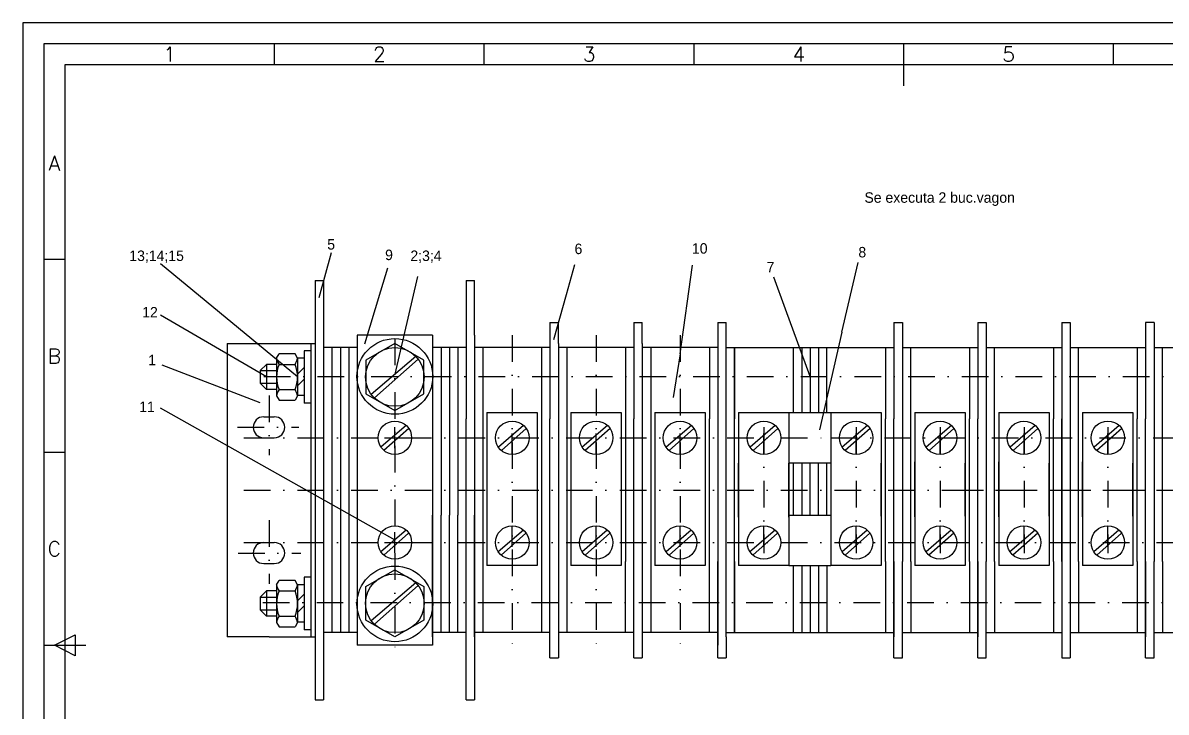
# Model space of a CAD drawing. Header units: millimetres. Extents: x 60 to 480, y 9 to 306.
# Drawn here: x 59.7 to 332.2, y 141.7 to 306.2 of the extents above; entities that cross this region are included whole.
import ezdxf
from ezdxf.enums import TextEntityAlignment as Align

# ---------------------------------------------------------------- set-up
doc = ezdxf.new("R2010")
doc.units = ezdxf.units.MM
doc.linetypes.add('DASHDOT2', pattern=[12.7, 6.35, -3.175, 0, -3.175])
doc.styles.add('ISO', font='SIMPLEX.SHX')
doc.styles.add('ISOCP', font='SIMPLEX.SHX')

# ---------------------------------------------------------------- blocks, each defined once
blk = doc.blocks.new('a3')
at = {"color": 70}
for p, q in [((-360, 287), (-360, 292)), ((-310, 287), (-310, 292)), ((-260, 287), (-260, 292)), ((-210, 282), (-210, 292)), ((-160, 287), (-160, 292)), ((-410, 240.5), (-415, 240.5)), ((-410, 194.5), (-415, 194.5)), ((-412.5, 148.5), (-407.5, 151)), ((-407.5, 151), (-407.5, 146)), ((-415, 148.5), (-405, 148.5)), ((-407.5, 146), (-412.5, 148.5))]:
    blk.add_line(p, q, dxfattribs=at)
at = {"color": 240}
for points in [[(0, 297), (-420, 297), (-420, 0), (0, 0)], [(-5, 292), (-415, 292), (-415, 5), (-5, 5)]]:
    blk.add_lwpolyline(points, close=True, dxfattribs=at)
at = {"color": 70}
blk.add_lwpolyline([(-10, 287), (-410, 287), (-410, 10), (-10, 10)], close=True, dxfattribs=at)
at = {"color": 50}
for s, style, p in [('1', 'ISOCP', (-385, 289.5)), ('2', 'ISO', (-335, 289.5)), ('3', 'ISO', (-285, 289.5)), ('4', 'ISO', (-235, 289.5)), ('5', 'ISO', (-185, 289.5)), ('A', 'ISO', (-412.5, 263.5)), ('B', 'ISO', (-412.5, 217.5)), ('C', 'ISO', (-412.5, 171.5))]:
    blk.add_text(s, height=3.5, dxfattribs=dict(at, style=style)).set_placement(p, align=Align.MIDDLE)

msp = doc.modelspace()

# ---------------------------------------------------------------- linework, layer by layer
at = {"color": 1}
for p, q in [((130.32, 240.65), (133.31, 251.4)), ((125.18, 221.7), (92.54, 248.67)), ((189.3, 241.4), (191.29, 248.57)), ((216.36, 227.24), (219.33, 248.41)), ((254.95, 232.37), (258.8, 249.02)), ((145.05, 242.25), (146.73, 247.76)), ((153.75, 245.65), (148.38, 222.36)), ((241.5, 237.88), (238.71, 245.55)), ((141.19, 229.62), (145.05, 242.25)), ((186.31, 230.65), (189.3, 241.4)), ((247.36, 221.83), (241.5, 237.88)), ((117.8, 221.71), (92.54, 236.42)), ((254.95, 232.37), (249.58, 209.07)), ((216.36, 227.24), (214.75, 216.77)), ((116.3, 215.57), (92.87, 224.5)), ((92.46, 214.32), (148.38, 182.87))]:
    msp.add_line(p, q, dxfattribs=at)
at = {"color": 2}
for p, q in [((129.38, 244.7), (129.38, 144.7)), ((129.38, 244.7), (131.38, 244.7)), ((131.38, 244.7), (131.38, 144.7)), ((165.38, 244.7), (165.38, 211.7)), ((165.38, 244.7), (167.38, 244.7)), ((167.38, 231.7), (167.38, 244.7)), ((185.36, 234.7), (185.36, 211.7)), ((185.36, 234.7), (187.36, 234.7)), ((187.36, 229.7), (187.36, 234.7)), ((205.36, 234.7), (205.36, 211.7)), ((205.36, 234.7), (207.36, 234.7)), ((207.36, 229.7), (207.36, 234.7)), ((225.36, 234.7), (225.36, 211.7)), ((225.36, 234.7), (227.36, 234.7)), ((227.36, 229.7), (227.36, 234.7)), ((267.36, 234.7), (267.36, 211.7)), ((267.36, 234.7), (269.36, 234.7)), ((269.36, 234.7), (269.36, 211.7)), ((287.36, 234.7), (287.36, 211.7)), ((287.36, 234.7), (289.36, 234.7)), ((289.36, 234.7), (289.36, 211.7)), ((307.36, 234.7), (307.36, 154.7)), ((307.36, 234.7), (309.36, 234.7)), ((309.36, 234.7), (309.36, 154.7)), ((327.36, 234.68), (327.36, 211.7)), ((329.36, 234.68), (327.36, 234.68)), ((329.36, 234.68), (329.36, 211.7)), ((139.38, 231.7), (139.38, 200.7)), ((157.38, 231.7), (139.38, 231.7)), ((157.38, 231.7), (157.38, 157.7)), ((167.38, 231.7), (167.38, 157.7)), ((269.36, 231.7), (269.36, 211.7)), ((289.36, 231.7), (289.36, 211.7)), ((329.36, 231.7), (329.36, 211.7)), ((108.38, 229.7), (108.38, 159.7)), ((108.38, 229.7), (129.38, 229.7)), ((128.38, 229.7), (128.38, 159.7)), ((129.38, 229.7), (129.38, 159.7)), ((139.38, 229.7), (139.38, 159.7)), ((157.38, 229.7), (157.38, 200.7)), ((167.38, 229.7), (167.38, 200.7)), ((185.36, 229.7), (185.36, 211.7)), ((187.36, 229.7), (187.36, 211.7)), ((205.36, 229.7), (205.36, 211.7)), ((207.36, 229.7), (207.36, 157.7)), ((225.36, 229.7), (225.36, 157.7)), ((227.36, 211.7), (227.36, 229.7)), ((267.36, 229.7), (267.36, 211.7)), ((287.36, 229.7), (287.36, 211.7)), ((307.36, 229.7), (307.36, 211.7)), ((327.36, 229.7), (327.36, 211.7)), ((120.18, 226.2), (120.77, 227.22)), ((124.58, 227.22), (120.77, 227.22)), ((125.18, 226.2), (124.58, 227.22)), ((126.78, 227.97), (126.78, 215.47)), ((128.38, 227.97), (126.78, 227.97)), ((128.38, 227.97), (128.38, 215.47)), ((133.38, 228.7), (131.38, 228.7)), ((133.38, 228.7), (133.38, 160.7)), ((135.38, 228.7), (133.38, 228.7)), ((135.38, 228.7), (135.38, 160.7)), ((137.38, 228.7), (135.38, 228.7)), ((137.38, 228.7), (137.38, 160.7)), ((139.38, 228.7), (137.38, 228.7)), ((153.35, 226.62), (142.75, 217.53)), ((165.38, 228.7), (157.38, 228.7)), ((159.38, 228.7), (159.38, 200.7)), ((161.38, 228.7), (161.38, 200.7)), ((163.38, 228.7), (163.38, 211.7)), ((163.38, 228.7), (163.38, 200.7)), ((185.36, 228.7), (167.38, 228.7)), ((169.38, 228.7), (169.38, 160.7)), ((183.36, 228.7), (183.36, 160.7)), ((205.36, 228.7), (187.38, 228.7)), ((189.36, 228.7), (189.36, 160.7)), ((203.36, 228.7), (203.36, 211.7)), ((203.36, 228.7), (203.36, 211.7)), ((225.36, 228.7), (207.36, 228.7)), ((209.36, 228.7), (209.36, 160.7)), ((223.36, 228.7), (223.36, 211.7)), ((227.36, 228.7), (249.36, 228.7)), ((229.36, 211.7), (229.36, 228.7)), ((229.36, 228.7), (229.36, 211.7)), ((243.36, 228.7), (243.36, 213.2)), ((245.36, 228.7), (245.36, 213.2)), ((247.36, 228.7), (247.36, 213.2)), ((249.36, 228.7), (249.36, 213.2)), ((249.36, 228.7), (267.36, 228.7)), ((251.36, 213.2), (251.36, 228.7)), ((265.36, 228.7), (265.36, 211.7)), ((269.36, 228.7), (287.36, 228.7)), ((271.36, 211.7), (271.36, 228.7)), ((285.36, 228.7), (285.36, 211.7)), ((289.36, 228.7), (307.36, 228.7)), ((291.36, 211.7), (291.36, 228.7)), ((305.36, 228.7), (305.36, 211.7)), ((309.36, 228.7), (327.36, 228.7)), ((311.36, 211.7), (311.36, 228.7)), ((325.36, 228.7), (325.36, 211.7)), ((329.36, 228.7), (347.36, 228.7)), ((331.36, 211.7), (331.36, 228.7)), ((117.8, 224.71), (116.3, 223.21)), ((117.8, 224.71), (117.8, 218.71)), ((120.17, 224.71), (117.8, 224.71)), ((120.18, 226.2), (120.18, 217.21)), ((120.77, 224.7), (124.58, 224.7)), ((125.18, 226.2), (125.18, 217.21)), ((125.18, 226.16), (125.18, 217.28)), ((126.78, 226.16), (125.18, 226.16)), ((125.18, 222.39), (126.78, 223.99)), ((126.78, 226.16), (126.78, 217.28)), ((153.93, 225.96), (143.49, 216.69)), ((116.3, 223.21), (116.3, 220.21)), ((116.3, 223.21), (120.17, 223.21)), ((125.18, 219.56), (126.78, 221.16)), ((116.3, 220.21), (120.18, 220.21)), ((117.8, 218.71), (116.3, 220.21)), ((120.18, 218.71), (117.8, 218.71)), ((120.77, 218.7), (124.58, 218.7)), ((120.18, 217.21), (120.77, 216.18)), ((120.77, 216.18), (124.58, 216.18)), ((125.18, 217.21), (124.58, 216.18)), ((126.78, 217.28), (125.18, 217.28)), ((128.38, 215.47), (126.78, 215.47)), ((170.32, 213.2), (182.33, 213.2)), ((170.33, 213.2), (170.33, 176.7)), ((182.33, 213.2), (182.33, 176.7)), ((190.32, 213.2), (202.33, 213.2)), ((190.33, 213.2), (190.33, 176.7)), ((202.33, 213.2), (202.33, 176.7)), ((210.32, 213.2), (222.33, 213.2)), ((210.33, 213.2), (210.33, 176.7)), ((222.33, 213.2), (222.33, 176.7)), ((230.32, 213.2), (230.32, 176.7)), ((230.32, 213.2), (264.32, 213.2)), ((242.32, 213.2), (242.32, 176.7)), ((252.32, 213.2), (252.32, 176.7)), ((264.32, 213.2), (264.32, 176.7)), ((272.32, 213.2), (272.32, 176.7)), ((272.32, 213.2), (284.33, 213.2)), ((284.32, 213.2), (284.32, 176.7)), ((292.32, 213.2), (292.32, 176.7)), ((292.32, 213.2), (304.33, 213.2)), ((304.32, 213.2), (304.32, 176.7)), ((312.32, 213.2), (312.32, 176.7)), ((312.32, 213.2), (324.32, 213.2)), ((324.32, 213.2), (324.32, 176.7)), ((117.12, 212.2), (119.63, 212.2)), ((151.07, 210.13), (145.08, 205)), ((165.38, 177.7), (165.38, 211.7)), ((179.06, 210.13), (173.06, 204.99)), ((185.36, 177.7), (185.36, 211.7)), ((187.36, 211.7), (187.36, 188.7)), ((199.06, 210.13), (193.06, 204.99)), ((203.36, 211.7), (203.36, 177.7)), ((205.36, 177.7), (205.36, 211.7)), ((219.06, 210.13), (213.06, 204.99)), ((223.36, 177.7), (223.36, 211.7)), ((227.36, 159.7), (227.36, 211.7)), ((229.36, 177.7), (229.36, 211.7)), ((239.06, 210.13), (233.06, 204.99)), ((261.04, 210.13), (255.05, 204.99)), ((265.36, 177.7), (265.36, 211.7)), ((267.36, 177.7), (267.36, 211.7)), ((269.36, 211.7), (269.36, 177.7)), ((271.36, 177.7), (271.36, 211.7)), ((281.04, 210.13), (275.05, 204.99)), ((285.36, 177.7), (285.36, 211.7)), ((287.36, 177.7), (287.36, 211.7)), ((289.36, 211.7), (289.36, 177.7)), ((291.36, 177.7), (291.36, 211.7)), ((301.04, 210.13), (295.05, 204.99)), ((305.36, 177.7), (305.36, 211.7)), ((307.36, 177.7), (307.36, 211.7)), ((311.36, 177.7), (311.36, 211.7)), ((321.04, 210.13), (315.05, 204.99)), ((325.36, 177.7), (325.36, 211.7)), ((327.36, 177.7), (327.36, 211.7)), ((329.36, 211.7), (329.36, 177.7)), ((331.36, 177.7), (331.36, 211.7)), ((117.12, 207.2), (119.63, 207.2)), ((151.68, 209.43), (145.78, 204.19)), ((145.88, 207.19), (150.88, 207.19)), ((148.38, 204.69), (148.38, 209.69)), ((179.67, 209.43), (173.77, 204.18)), ((199.67, 209.43), (193.77, 204.18)), ((219.67, 209.43), (213.77, 204.18)), ((239.67, 209.43), (233.77, 204.18)), ((261.65, 209.43), (255.75, 204.18)), ((281.65, 209.43), (275.75, 204.18)), ((301.65, 209.43), (295.75, 204.18)), ((321.65, 209.43), (315.75, 204.18)), ((139.38, 200.7), (139.38, 188.7)), ((157.38, 200.7), (157.38, 188.7)), ((159.38, 200.7), (159.38, 188.7)), ((161.38, 200.7), (161.38, 188.7)), ((163.38, 200.7), (163.38, 188.7)), ((167.38, 200.7), (167.38, 188.7)), ((227.36, 188.7), (227.36, 200.7)), ((230.32, 188.27), (230.32, 201.17)), ((242.32, 201.2), (252.32, 201.2)), ((242.32, 188.27), (242.32, 201.17)), ((243.36, 201.2), (243.36, 188.7)), ((245.36, 201.2), (245.36, 188.7)), ((245.36, 200.7), (245.36, 188.7)), ((247.36, 188.7), (247.36, 201.2)), ((249.32, 201.2), (249.32, 188.7)), ((251.32, 188.7), (251.32, 201.2)), ((264.32, 188.52), (264.32, 201.11)), ((272.32, 188.34), (272.32, 201.47)), ((284.32, 188.52), (284.32, 201.11)), ((292.32, 188.34), (292.32, 201.47)), ((304.32, 188.52), (304.32, 201.11)), ((312.32, 188.34), (312.32, 201.47)), ((324.32, 188.52), (324.32, 201.11)), ((139.38, 188.7), (139.38, 157.7)), ((157.38, 159.7), (157.38, 188.7)), ((159.38, 160.7), (159.38, 188.7)), ((161.38, 160.7), (161.38, 188.7)), ((163.38, 160.7), (163.38, 188.7)), ((167.38, 159.7), (167.38, 188.7)), ((187.36, 188.7), (187.36, 157.7)), ((242.32, 188.7), (252.32, 188.7)), ((151.04, 185.15), (145.04, 180.01)), ((151.65, 184.45), (145.75, 179.21)), ((148.38, 179.71), (148.38, 184.71)), ((179.02, 185.14), (173.03, 180)), ((179.63, 184.44), (173.73, 179.2)), ((199.02, 185.14), (193.03, 180)), ((199.63, 184.44), (193.73, 179.2)), ((219.02, 185.14), (213.03, 180)), ((219.63, 184.44), (213.73, 179.2)), ((239.02, 185.14), (233.03, 180)), ((239.63, 184.44), (233.73, 179.2)), ((261, 185.14), (255.01, 180)), ((261.62, 184.44), (255.71, 179.2)), ((281, 185.14), (275.01, 180)), ((281.62, 184.44), (275.71, 179.2)), ((301, 185.14), (295.01, 180)), ((301.62, 184.44), (295.71, 179.2)), ((321, 185.14), (315.01, 180)), ((321.62, 184.44), (315.71, 179.2)), ((117.12, 182.2), (119.63, 182.2)), ((145.88, 182.21), (150.88, 182.21)), ((117.12, 177.2), (119.63, 177.2)), ((165.38, 144.7), (165.38, 177.7)), ((185.36, 159.7), (185.36, 177.7)), ((185.36, 154.7), (185.36, 177.7)), ((203.36, 160.7), (203.36, 177.7)), ((205.36, 159.7), (205.36, 177.7)), ((205.36, 154.7), (205.36, 177.7)), ((223.36, 160.7), (223.36, 177.7)), ((225.36, 154.7), (225.36, 177.7)), ((229.36, 177.7), (229.36, 160.7)), ((229.36, 160.7), (229.36, 177.7)), ((265.36, 177.7), (265.36, 160.7)), ((265.36, 177.7), (265.36, 177.7)), ((267.36, 154.7), (267.36, 177.7)), ((267.36, 177.7), (267.36, 159.7)), ((269.36, 154.7), (269.36, 177.7)), ((271.36, 177.7), (271.36, 160.7)), ((285.36, 177.7), (285.36, 160.7)), ((287.36, 154.7), (287.36, 177.7)), ((287.36, 177.7), (287.36, 159.7)), ((289.36, 154.7), (289.36, 177.7)), ((291.36, 177.7), (291.36, 160.7)), ((305.36, 177.7), (305.36, 160.7)), ((307.36, 177.7), (307.36, 159.7)), ((311.36, 177.7), (311.36, 160.7)), ((325.36, 177.7), (325.36, 160.7)), ((327.36, 154.7), (327.36, 177.7)), ((327.36, 177.7), (327.36, 159.7)), ((329.36, 154.7), (329.36, 177.7)), ((331.36, 177.7), (331.36, 160.7)), ((182.33, 176.7), (170.33, 176.7)), ((202.33, 176.7), (190.33, 176.7)), ((222.33, 176.7), (210.33, 176.7)), ((242.32, 176.7), (230.32, 176.7)), ((242.32, 176.7), (252.32, 176.7)), ((243.36, 176.7), (243.36, 160.7)), ((245.36, 176.7), (245.36, 160.7)), ((247.36, 176.7), (247.36, 160.7)), ((249.36, 176.7), (249.36, 160.7)), ((251.36, 176.7), (251.36, 160.7)), ((264.32, 176.7), (252.32, 176.7)), ((284.32, 176.7), (272.32, 176.7)), ((304.32, 176.7), (292.32, 176.7)), ((324.32, 176.7), (312.32, 176.7)), ((120.18, 172.13), (120.77, 173.16)), ((120.18, 172.13), (120.18, 163.14)), ((124.58, 173.16), (120.77, 173.16)), ((125.18, 172.13), (124.58, 173.16)), ((125.18, 172.13), (125.18, 163.14)), ((125.18, 172.09), (125.18, 163.21)), ((126.78, 172.09), (125.18, 172.09)), ((126.78, 173.9), (126.78, 161.4)), ((128.38, 173.9), (126.78, 173.9)), ((126.78, 172.09), (126.78, 163.21)), ((153.35, 172.62), (142.75, 163.53)), ((153.93, 171.96), (143.49, 162.69)), ((117.8, 170.64), (116.3, 169.14)), ((116.3, 169.14), (120.17, 169.14)), ((116.3, 169.14), (116.3, 166.14)), ((117.8, 170.64), (117.8, 164.64)), ((120.17, 170.64), (117.8, 170.64)), ((120.77, 170.64), (124.58, 170.64)), ((125.18, 168.32), (126.78, 169.92)), ((125.18, 165.49), (126.78, 167.09)), ((117.8, 164.64), (116.3, 166.14)), ((116.3, 166.14), (120.18, 166.14)), ((120.18, 164.64), (117.8, 164.64)), ((120.77, 164.64), (124.58, 164.64)), ((120.18, 163.14), (120.77, 162.12)), ((120.77, 162.12), (124.58, 162.12)), ((125.18, 163.14), (124.58, 162.12)), ((126.78, 163.21), (125.18, 163.21)), ((128.38, 161.4), (126.78, 161.4)), ((118.38, 159.7), (108.38, 159.7)), ((118.38, 159.7), (129.38, 159.7)), ((133.38, 160.7), (131.38, 160.7)), ((135.38, 160.7), (133.38, 160.7)), ((137.38, 160.7), (135.38, 160.7)), ((139.38, 160.7), (137.38, 160.7)), ((159.38, 160.7), (157.38, 160.7)), ((161.38, 160.7), (159.38, 160.7)), ((163.38, 160.7), (161.38, 160.7)), ((165.38, 160.7), (163.38, 160.7)), ((185.36, 160.7), (167.38, 160.7)), ((205.36, 160.7), (187.38, 160.7)), ((225.36, 160.7), (207.36, 160.7)), ((227.36, 160.7), (249.36, 160.7)), ((227.36, 159.7), (227.36, 154.7)), ((249.36, 160.7), (267.36, 160.7)), ((269.36, 160.7), (287.36, 160.7)), ((289.36, 160.7), (307.36, 160.7)), ((309.36, 160.7), (327.36, 160.7)), ((329.36, 160.7), (347.36, 160.7)), ((157.38, 157.7), (139.38, 157.7)), ((167.38, 157.7), (167.38, 144.7)), ((187.36, 157.7), (187.36, 154.7)), ((207.36, 157.7), (207.36, 154.7)), ((185.36, 154.7), (187.36, 154.7)), ((205.36, 154.7), (207.36, 154.7)), ((225.36, 154.7), (227.36, 154.7)), ((267.36, 154.7), (269.36, 154.7)), ((287.36, 154.7), (289.36, 154.7)), ((307.36, 154.7), (309.36, 154.7)), ((327.36, 154.7), (329.36, 154.7)), ((129.38, 144.7), (131.38, 144.7)), ((165.38, 144.7), (167.38, 144.7))]:
    msp.add_line(p, q, dxfattribs=at)
at = {"color": 1, "linetype": 'DASHDOT2'}
for p, q in [((176.36, 231.7), (176.36, 157.7)), ((196.36, 231.7), (196.36, 157.7)), ((216.36, 231.7), (216.36, 157.7)), ((148.38, 230.87), (148.38, 156.87)), ((117.12, 221.83), (402.37, 221.83)), ((118.38, 217.3), (118.38, 203.03)), ((110.9, 209.7), (125.52, 209.7)), ((112.38, 207.2), (252.32, 207.2)), ((176.36, 203.2), (176.36, 208.2)), ((196.36, 203.2), (196.36, 208.2)), ((216.36, 203.2), (216.36, 208.2)), ((236.36, 209.7), (236.36, 179.7)), ((236.36, 203.2), (236.36, 208.2)), ((252.32, 207.2), (385.2, 207.2)), ((258.36, 209.7), (258.36, 179.7)), ((258.36, 203.2), (258.36, 208.2)), ((278.36, 209.7), (278.36, 179.7)), ((278.36, 203.2), (278.36, 208.2)), ((298.36, 209.7), (298.36, 179.7)), ((298.36, 203.2), (298.36, 208.2)), ((318.36, 209.7), (318.36, 179.7)), ((318.36, 203.2), (318.36, 208.2)), ((112.38, 194.7), (385.2, 194.7)), ((282.36, 194.7), (410.36, 194.7)), ((118.38, 187.55), (118.38, 172.34)), ((176.36, 181.2), (176.36, 186.2)), ((196.36, 181.2), (196.36, 186.2)), ((216.36, 181.2), (216.36, 186.2)), ((236.36, 181.2), (236.36, 186.2)), ((258.36, 181.2), (258.36, 186.2)), ((278.36, 181.2), (278.36, 186.2)), ((298.36, 181.2), (298.36, 186.2)), ((318.36, 181.2), (318.36, 186.2)), ((112.38, 182.2), (385.2, 182.2)), ((110.99, 179.7), (126, 179.7)), ((116.94, 167.86), (402.48, 167.86))]:
    msp.add_line(p, q, dxfattribs=at)
at = {"color": 2}
for points in [[(141.45, 217.7), (148.38, 213.7), (155.3, 217.7), (155.3, 225.7), (148.38, 229.7), (141.45, 225.7)], [(141.45, 171.7), (148.38, 175.7), (155.3, 171.7), (155.3, 163.7), (148.38, 159.7), (141.45, 163.7)]]:
    msp.add_lwpolyline(points, close=True, dxfattribs=at)
for centre, radius in [((148.38, 221.83), 9.03), ((148.38, 221.7), 7), ((148.38, 207.19), 4), ((176.36, 207.18), 4), ((196.36, 207.18), 4), ((216.36, 207.18), 4), ((236.36, 207.18), 4), ((258.34, 207.18), 4), ((278.34, 207.18), 4), ((298.34, 207.18), 4), ((318.34, 207.18), 4), ((148.38, 182.21), 4), ((176.36, 182.2), 4), ((196.36, 182.2), 4), ((216.36, 182.2), 4), ((236.36, 182.2), 4), ((258.34, 182.2), 4), ((278.34, 182.2), 4), ((298.34, 182.2), 4), ((318.34, 182.2), 4), ((148.38, 167.57), 9.03), ((148.38, 167.7), 7)]:
    msp.add_circle(centre, radius, dxfattribs=at)
for centre, radius, start, end in [((124.44, 227.02), 4.34, 190.8685, 212.2265), ((128.09, 221.7), 7.91, 157.7138, 202.2862), ((120.91, 227.02), 4.34, 327.7735, 349.1315), ((117.27, 221.7), 7.91, 337.7138, 22.2862), ((124.44, 216.39), 4.34, 147.7735, 169.1315), ((120.91, 216.39), 4.34, 10.8685, 32.2265), ((117.12, 209.7), 2.5, 90, 270), ((119.63, 209.7), 2.5, 270, 90), ((117.12, 179.7), 2.5, 90, 270), ((119.63, 179.7), 2.5, 270, 90), ((124.44, 172.95), 4.34, 190.8685, 212.2265), ((120.91, 172.95), 4.34, 327.7735, 349.1315), ((128.09, 167.64), 7.91, 157.7138, 202.2862), ((117.27, 167.64), 7.91, 337.7138, 22.2862), ((124.44, 162.32), 4.34, 147.7735, 169.1315), ((120.91, 162.32), 4.34, 10.8685, 32.2265)]:
    msp.add_arc(centre, radius, start, end, dxfattribs=at)

# ---------------------------------------------------------------- block references
msp.add_blockref('a3', (479.7, 9.2))

# ---------------------------------------------------------------- texts
msp.add_text('Se executa 2 buc.vagon', height=2.5, dxfattribs=at).set_placement((260.32, 263.27))
at = {"color": 1}
for s, p in [('5', (132.26, 252.11)), ('6', (191.21, 251.02)), ('10', (219.2, 251.13)), ('13;14;15', (85.07, 249.38)), ('9', (146.05, 249.59)), ('2;3;4', (152.08, 249.38)), ('8', (258.88, 250.23)), ('7', (236.99, 246.65)), ('12', (88.14, 235.9)), ('1', (89.56, 224.49)), ('11', (87.44, 213.35))]:
    msp.add_text(s, height=2.5, dxfattribs=at).set_placement(p)

doc.saveas('drawing.dxf')
